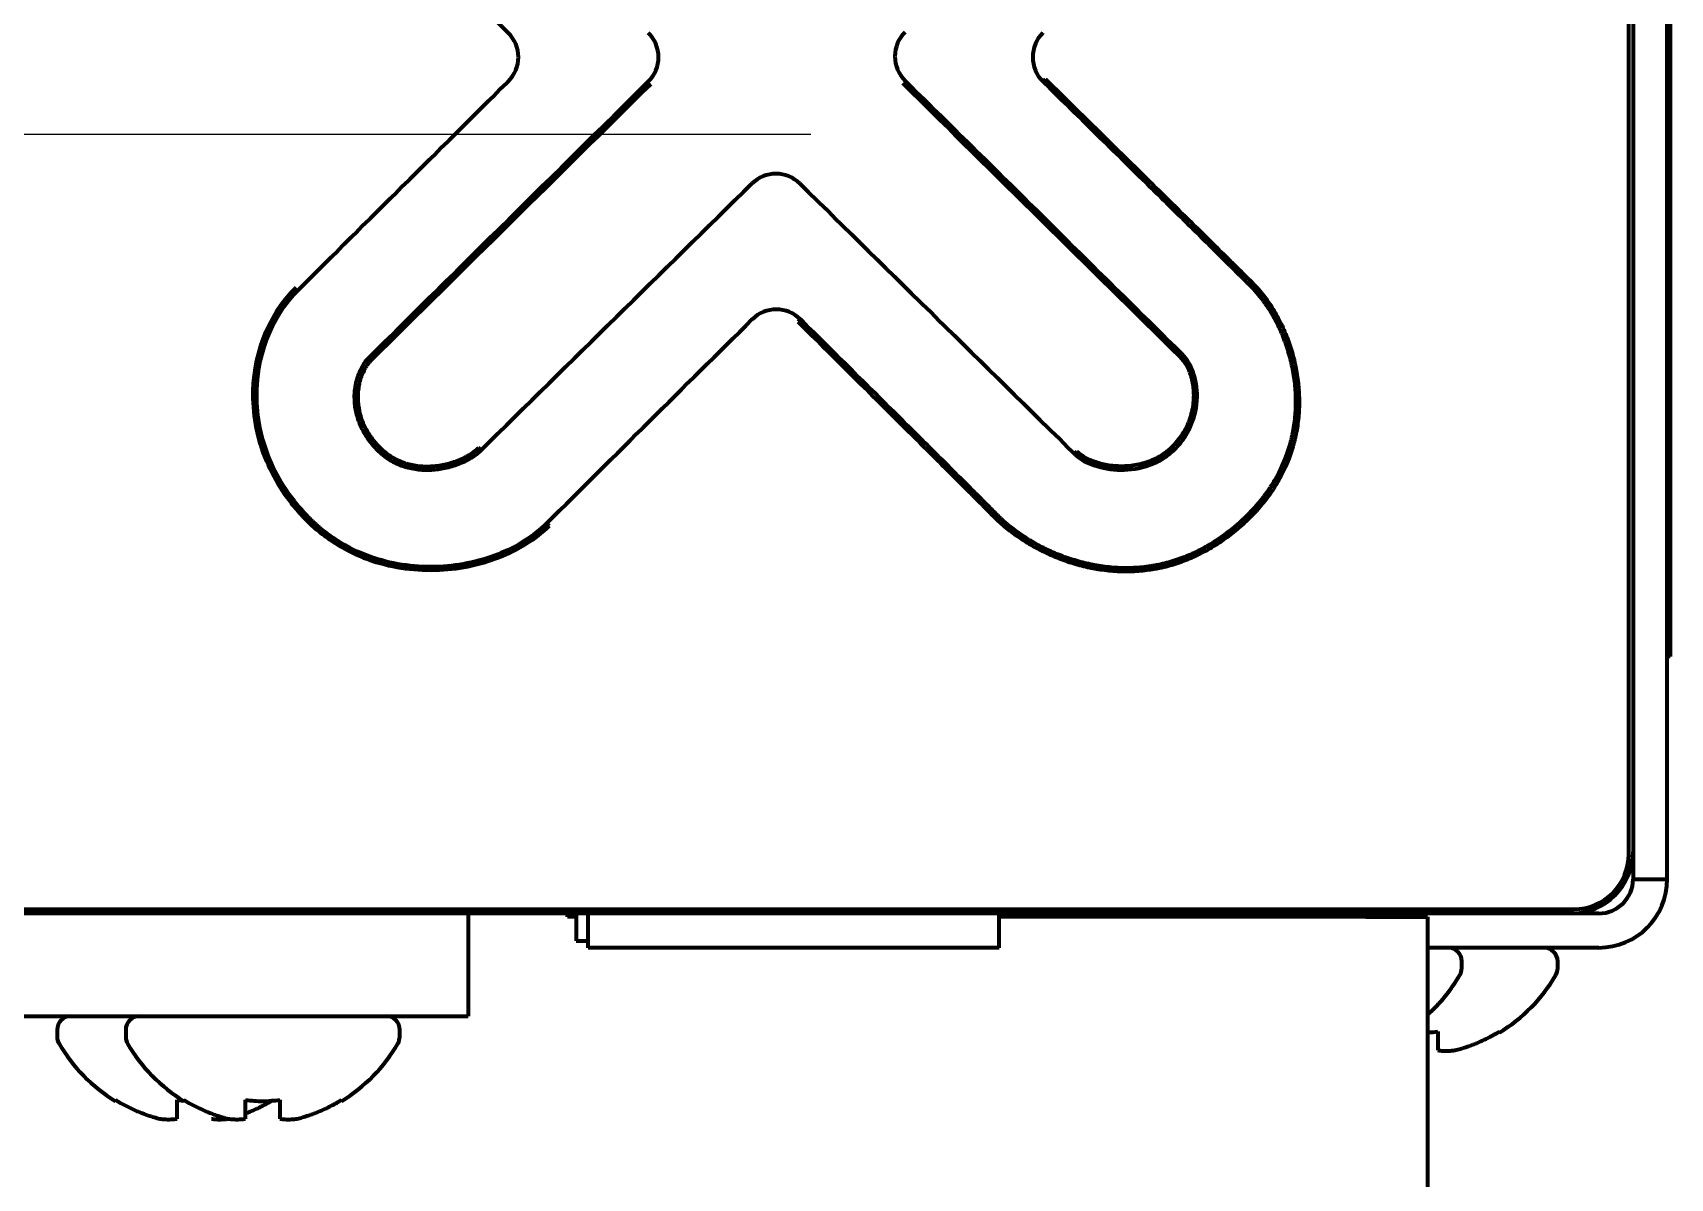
# Model space of a CAD drawing. Header units: inches. Extents: x -2983 to 7024, y 422 to 5529.
# Drawn here: x 3569.07 to 3616.87, y 2214.16 to 2247.6 of the extents above; entities that cross this region are included whole.
import ezdxf

# ---------------------------------------------------------------- set-up
doc = ezdxf.new("R2010")
doc.units = ezdxf.units.IN

# ---------------------------------------------------------------- blocks, each defined once
blk = doc.blocks.new('A$C29D5572B')
at = {"color": 1}
blk.add_line((-50, 0), (50, 0), dxfattribs=at)
blk = doc.blocks.new('A$C0F8E2EAE')
blk.add_blockref('A$C29D5572B', (0, 0))

msp = doc.modelspace()

# ---------------------------------------------------------------- linework, layer by layer
at = {"linetype": 'Continuous', "lineweight": 70}
for p, q in [((3616.82, 2231.392), (3616.82, 2292.392)), ((3616.87, 2292.392), (3616.87, 2231.392)), ((3616.784, 2225.188), (3616.784, 2271.546)), ((3615.659, 2223.617), (3615.659, 2270.167)), ((3615.784, 2270.092), (3615.784, 2223.692)), ((3598.56, 2246.173), (3598.63, 2246.245)), ((3604.628, 2240.199), (3604.699, 2240.269)), ((3591.48, 2239.234), (3591.41, 2239.163)), ((3578.891, 2238.125), (3578.962, 2238.053)), ((3602.622, 2238.217), (3602.551, 2238.146)), ((3579.138, 2235.414), (3579.209, 2235.485)), ((3582.156, 2235.414), (3582.085, 2235.485)), ((3599.481, 2235.307), (3599.551, 2235.379)), ((3599.575, 2235.355), (3599.507, 2235.281)), ((3584.146, 2233.208), (3584.075, 2233.278)), ((3597.196, 2233.546), (3597.125, 2233.476)), ((3616.82, 2231.892), (3616.784, 2231.892)), ((3616.82, 2229.392), (3616.82, 2231.392)), ((3616.87, 2231.392), (3616.87, 2229.392)), ((3616.87, 2229.392), (3616.82, 2229.392)), ((3616.784, 2224.461), (3616.784, 2225.188)), ((3616.784, 2223.892), (3616.784, 2224.461)), ((3615.784, 2223.692), (3615.784, 2222.892)), ((3616.784, 2222.892), (3616.784, 2223.892)), ((3615.784, 2222.892), (3616.784, 2222.892)), ((3567.509, 2222.017), (3614.059, 2222.017)), ((3613.984, 2221.892), (3567.584, 2221.892)), ((3581.784, 2221.892), (3581.784, 2218.892)), ((3584.684, 2221.792), (3584.684, 2221.892)), ((3584.934, 2221.792), (3584.684, 2221.792)), ((3584.934, 2221.892), (3584.934, 2221.092)), ((3585.284, 2220.892), (3585.284, 2221.892)), ((3597.284, 2220.892), (3597.284, 2221.892)), ((3607.984, 2221.792), (3597.284, 2221.792)), ((3602.784, 2221.892), (3600.784, 2221.892)), ((3600.784, 2221.892), (3600.784, 2221.792)), ((3614.784, 2221.892), (3602.784, 2221.892)), ((3605.03, 2221.892), (3605.031, 2221.892)), ((3607.984, 2221.792), (3609.784, 2221.792)), ((3608.538, 2221.892), (3608.538, 2221.892)), ((3609.784, 2221.792), (3609.784, 2141.342)), ((3611.338, 2221.892), (3611.338, 2221.892)), ((3584.934, 2221.092), (3585.284, 2221.092)), ((3597.284, 2220.892), (3585.284, 2220.892)), ((3614.784, 2220.892), (3609.784, 2220.892)), ((3610.784, 2220.292), (3610.784, 2220.492)), ((3613.584, 2220.292), (3613.584, 2220.492)), ((3567.423, 2218.892), (3578.784, 2218.892)), ((3578.784, 2218.892), (3581.784, 2218.892)), ((3569.784, 2218.492), (3569.784, 2218.292)), ((3571.784, 2218.492), (3571.784, 2218.292)), ((3579.784, 2218.292), (3579.784, 2218.492)), ((3611.884, 2218.447), (3611.884, 2218.414)), ((3571.484, 2216.414), (3571.484, 2216.447)), ((3573.284, 2216.447), (3573.482, 2216.426)), ((3573.484, 2216.414), (3573.484, 2216.447)), ((3578.084, 2216.447), (3578.084, 2216.414))]:
    msp.add_line(p, q, dxfattribs=at)
for centre, radius, start, end in [((5585.014, 4269.162), 2845.169, 225.109511, 225.277687), ((3582.246, 2246.887), 1, 314.7305, 45.2777), ((3586.337, 2246.886), 1, 314.6169, 45.5274), ((3595.237, 2246.909), 1, 134.6338, 225.4217), ((3599.261, 2246.887), 1, 134.4807, 225.5483), ((5827.826, -19.921), 3189.776, 134.730473, 134.885454), ((10344.928, -4602.689), 9621.641, 134.61693, 134.685132), ((10344.928, -4602.689), 9621.541, 134.61693, 134.685132), ((-3018.265, -4464.673), 9421.412, 45.352632, 45.42172), ((-3018.265, -4464.673), 9421.512, 45.352629, 45.42172), ((3590.764, 2242.481), 1, 45.5065, 134.4887), ((9033.365, -3298.13), 7767.612, 134.488725, 134.570552), ((-1796.483, -3240.868), 7687.973, 45.422706, 45.506515), ((3590.776, 2238.523), 1, 45.2645, 134.7135), ((5626.739, 182.099), 2894.791, 134.713518, 134.88081), ((3613.984, 2223.692), 1.8, 270, 0), ((3614.059, 2223.617), 1.6, 270, 0), ((3614.784, 2222.892), 2, 270, 0), ((3614.784, 2222.892), 1, 270, 0), ((3610.384, 2220.492), 0.4, 0, 90), ((3613.184, 2220.492), 0.4, 0, 90), ((3610.384, 2220.292), 0.4, 329.6988, 0), ((3613.184, 2220.292), 0.4, 329.6988, 0), ((3606.585, 2222.512), 4.8, 311.7932, 329.6988), ((3609.385, 2222.512), 4.8, 301.3727, 329.6988), ((3570.184, 2218.492), 0.4, 90, 180), ((3572.184, 2218.492), 0.4, 90, 180), ((3579.384, 2218.492), 0.4, 0, 90), ((3570.184, 2218.292), 0.4, 180, 210.3012), ((3573.983, 2220.512), 4.8, 210.3012, 238.6273), ((3572.184, 2218.292), 0.4, 180, 210.3012), ((3575.983, 2220.512), 4.8, 210.3012, 238.6273), ((3575.585, 2220.512), 4.8, 301.3727, 329.6988), ((3579.384, 2218.292), 0.4, 329.6988, 0)]:
    msp.add_arc(centre, radius, start, end, dxfattribs=at)
for points, knots in [([(3598.56, 2246.173), (3599.573, 2245.179), (3600.586, 2244.185), (3602.104, 2242.692), (3602.61, 2242.195), (3603.368, 2241.447), (3603.747, 2241.074), (3604.125, 2240.699), (3604.377, 2240.449), (3604.503, 2240.324), (3604.628, 2240.199)], [0, 0, 0, 0, 0.5, 0.5, 0.75, 0.75, 0.875, 0.9375, 0.9375, 1, 1, 1, 1]), ([(3598.63, 2246.245), (3599.644, 2245.251), (3600.656, 2244.256), (3602.175, 2242.763), (3602.68, 2242.266), (3603.438, 2241.518), (3603.817, 2241.144), (3604.196, 2240.77), (3604.448, 2240.52), (3604.573, 2240.395), (3604.699, 2240.269)], [0, 0, 0, 0, 0.5, 0.5, 0.75, 0.75, 0.875, 0.9375, 0.9375, 1, 1, 1, 1]), ([(3584.146, 2233.208), (3583.733, 2232.796), (3582.671, 2232.162), (3580.798, 2231.795), (3579.133, 2232.045), (3578.05, 2232.575), (3577.545, 2232.935), (3577.275, 2233.163), (3577.087, 2233.343), (3576.91, 2233.527), (3576.69, 2233.778), (3576.334, 2234.241), (3575.92, 2234.969), (3575.599, 2235.922), (3575.364, 2237.773), (3575.905, 2239.32), (3576.757, 2240.167)], [0, 0, 0, 0, 0.113505, 0.237483, 0.367791, 0.436884, 0.471431, 0.488704, 0.505977, 0.522291, 0.538605, 0.571232, 0.636486, 0.701741, 0.766995, 1, 1, 1, 1]), ([(3577.156, 2233.419), (3577.098, 2233.477), (3576.984, 2233.595), (3576.767, 2233.841), (3576.418, 2234.296), (3576.012, 2235.011), (3575.698, 2235.945), (3575.467, 2237.759), (3575.997, 2239.271), (3576.828, 2240.096)], [0, 0, 0, 0, 0.033022, 0.066044, 0.132088, 0.264176, 0.396264, 0.528352, 1, 1, 1, 1]), ([(3604.699, 2240.269), (3604.758, 2240.21), (3604.815, 2240.149), (3604.897, 2240.054), (3604.924, 2240.021), (3604.977, 2239.957), (3605.002, 2239.924), (3605.128, 2239.758), (3605.22, 2239.621), (3605.389, 2239.337), (3605.467, 2239.191), (3605.573, 2238.965), (3605.606, 2238.889), (3605.654, 2238.773), (3605.669, 2238.734), (3605.699, 2238.656), (3605.714, 2238.617), (3605.784, 2238.422), (3605.832, 2238.263), (3605.914, 2237.943), (3605.948, 2237.781), (3605.986, 2237.536), (3605.997, 2237.453), (3606.011, 2237.329), (3606.015, 2237.287), (3606.022, 2237.204), (3606.025, 2237.162), (3606.037, 2236.954), (3606.038, 2236.789), (3606.024, 2236.459), (3606.009, 2236.294), (3605.973, 2236.049), (3605.951, 2235.926), (3605.925, 2235.804), (3605.906, 2235.723), (3605.896, 2235.682), (3605.801, 2235.318), (3605.683, 2235.01), (3605.458, 2234.568), (3605.374, 2234.425), (3605.26, 2234.249), (3605.237, 2234.215), (3605.19, 2234.146), (3605.118, 2234.044), (3605.043, 2233.946), (3604.888, 2233.753), (3604.779, 2233.631), (3604.551, 2233.396), (3604.432, 2233.284), (3604.184, 2233.068), (3604.056, 2232.965), (3603.856, 2232.817), (3603.788, 2232.769), (3603.65, 2232.676), (3603.58, 2232.632), (3603.473, 2232.567), (3603.437, 2232.545), (3603.365, 2232.504), (3603.329, 2232.484), (3603.219, 2232.424), (3603.145, 2232.386), (3602.922, 2232.278), (3602.77, 2232.214), (3602.461, 2232.102), (3602.304, 2232.053), (3602.064, 2231.993), (3601.943, 2231.966), (3601.82, 2231.944), (3601.738, 2231.93), (3601.696, 2231.923), (3601.491, 2231.894), (3601.326, 2231.88), (3600.998, 2231.868), (3600.669, 2231.872), (3600.342, 2231.909), (3600.138, 2231.941), (3600.097, 2231.948), (3600.015, 2231.963), (3599.974, 2231.971), (3599.852, 2231.997), (3599.771, 2232.016), (3599.531, 2232.077), (3599.373, 2232.125), (3599.062, 2232.235), (3598.909, 2232.296), (3598.609, 2232.431), (3598.461, 2232.506), (3598.279, 2232.607), (3598.243, 2232.627), (3598.171, 2232.669), (3598.064, 2232.733), (3597.96, 2232.8), (3597.754, 2232.939), (3597.621, 2233.037), (3597.429, 2233.194), (3597.367, 2233.248), (3597.244, 2233.359), (3597.184, 2233.416), (3597.125, 2233.476)], [0, 0, 0, 0, 0.015625, 0.015625, 0.023437, 0.023437, 0.03125, 0.03125, 0.0625, 0.0625, 0.09375, 0.09375, 0.109375, 0.109375, 0.117187, 0.117187, 0.125, 0.125, 0.15625, 0.15625, 0.1875, 0.1875, 0.203125, 0.203125, 0.210937, 0.210937, 0.21875, 0.21875, 0.25, 0.25, 0.28125, 0.28125, 0.296875, 0.304687, 0.304687, 0.3125, 0.3125, 0.375, 0.375, 0.40625, 0.40625, 0.414062, 0.414062, 0.421875, 0.4375, 0.4375, 0.46875, 0.46875, 0.5, 0.5, 0.53125, 0.53125, 0.546875, 0.546875, 0.5625, 0.5625, 0.570312, 0.570312, 0.578125, 0.578125, 0.59375, 0.59375, 0.625, 0.625, 0.65625, 0.65625, 0.671875, 0.679687, 0.679687, 0.6875, 0.6875, 0.71875, 0.71875, 0.75, 0.78125, 0.78125, 0.789062, 0.789062, 0.796875, 0.796875, 0.8125, 0.8125, 0.84375, 0.84375, 0.875, 0.875, 0.90625, 0.90625, 0.914062, 0.914062, 0.921875, 0.9375, 0.9375, 0.96875, 0.96875, 0.984375, 0.984375, 1, 1, 1, 1]), ([(3604.628, 2240.199), (3604.686, 2240.141), (3604.742, 2240.08), (3604.823, 2239.987), (3604.849, 2239.956), (3604.9, 2239.892), (3604.925, 2239.86), (3605.048, 2239.697), (3605.139, 2239.562), (3605.304, 2239.284), (3605.38, 2239.141), (3605.483, 2238.919), (3605.516, 2238.845), (3605.578, 2238.693), (3605.608, 2238.617), (3605.69, 2238.387), (3605.737, 2238.231), (3605.817, 2237.917), (3605.85, 2237.759), (3605.888, 2237.518), (3605.898, 2237.437), (3605.916, 2237.275), (3605.923, 2237.193), (3605.937, 2236.948), (3605.938, 2236.786), (3605.924, 2236.462), (3605.909, 2236.301), (3605.873, 2236.06), (3605.852, 2235.94), (3605.826, 2235.821), (3605.807, 2235.741), (3605.798, 2235.701), (3605.704, 2235.345), (3605.588, 2235.042), (3605.366, 2234.61), (3605.285, 2234.469), (3605.173, 2234.298), (3605.15, 2234.264), (3605.103, 2234.197), (3605.033, 2234.097), (3604.959, 2234.001), (3604.807, 2233.812), (3604.699, 2233.693), (3604.475, 2233.463), (3604.359, 2233.352), (3604.116, 2233.141), (3603.99, 2233.04), (3603.794, 2232.896), (3603.728, 2232.849), (3603.592, 2232.758), (3603.523, 2232.714), (3603.418, 2232.651), (3603.383, 2232.63), (3603.312, 2232.589), (3603.277, 2232.569), (3603.169, 2232.511), (3603.097, 2232.474), (3602.878, 2232.368), (3602.729, 2232.306), (3602.426, 2232.196), (3602.272, 2232.148), (3602.037, 2232.089), (3601.918, 2232.063), (3601.798, 2232.041), (3601.717, 2232.028), (3601.677, 2232.021), (3601.475, 2231.993), (3601.314, 2231.979), (3600.992, 2231.968), (3600.67, 2231.972), (3600.349, 2232.009), (3600.149, 2232.041), (3600.109, 2232.048), (3600.029, 2232.063), (3599.989, 2232.07), (3599.869, 2232.096), (3599.79, 2232.114), (3599.554, 2232.175), (3599.399, 2232.222), (3599.095, 2232.329), (3598.945, 2232.389), (3598.651, 2232.522), (3598.506, 2232.595), (3598.327, 2232.694), (3598.292, 2232.714), (3598.222, 2232.755), (3598.117, 2232.818), (3598.014, 2232.884), (3597.813, 2233.02), (3597.683, 2233.116), (3597.495, 2233.27), (3597.433, 2233.322), (3597.313, 2233.431), (3597.254, 2233.488), (3597.196, 2233.546)], [0, 0, 0, 0, 0.015625, 0.015625, 0.023438, 0.023438, 0.03125, 0.03125, 0.0625, 0.0625, 0.09375, 0.09375, 0.109375, 0.109375, 0.125, 0.125, 0.15625, 0.15625, 0.1875, 0.1875, 0.203125, 0.203125, 0.21875, 0.21875, 0.25, 0.25, 0.28125, 0.28125, 0.296875, 0.304688, 0.304688, 0.3125, 0.3125, 0.375, 0.375, 0.40625, 0.40625, 0.414063, 0.414063, 0.421875, 0.4375, 0.4375, 0.46875, 0.46875, 0.5, 0.5, 0.53125, 0.53125, 0.546875, 0.546875, 0.5625, 0.5625, 0.570313, 0.570313, 0.578125, 0.578125, 0.59375, 0.59375, 0.625, 0.625, 0.65625, 0.65625, 0.671875, 0.679687, 0.679687, 0.6875, 0.6875, 0.71875, 0.71875, 0.75, 0.78125, 0.78125, 0.789062, 0.789062, 0.796875, 0.796875, 0.8125, 0.8125, 0.84375, 0.84375, 0.875, 0.875, 0.90625, 0.90625, 0.914062, 0.914062, 0.921875, 0.9375, 0.9375, 0.96875, 0.96875, 0.984375, 0.984375, 1, 1, 1, 1]), ([(3597.125, 2233.476), (3597.007, 2233.595), (3596.889, 2233.715), (3596.652, 2233.953), (3596.296, 2234.309), (3595.939, 2234.665), (3595.225, 2235.376), (3594.748, 2235.85), (3593.318, 2237.271), (3592.364, 2238.217), (3591.41, 2239.163)], [0, 0, 0, 0, 0.0625, 0.0625, 0.125, 0.25, 0.25, 0.5, 0.5, 1, 1, 1, 1]), ([(3597.196, 2233.546), (3597.078, 2233.666), (3596.96, 2233.785), (3596.723, 2234.023), (3596.367, 2234.379), (3596.01, 2234.735), (3595.296, 2235.447), (3594.819, 2235.921), (3593.389, 2237.341), (3592.435, 2238.288), (3591.48, 2239.234)], [0, 0, 0, 0, 0.0625, 0.0625, 0.125, 0.25, 0.25, 0.5, 0.5, 1, 1, 1, 1]), ([(3578.891, 2238.124), (3578.847, 2238.08), (3578.806, 2238.031), (3578.759, 2237.967), (3578.75, 2237.954), (3578.732, 2237.928), (3578.706, 2237.889), (3578.683, 2237.848), (3578.638, 2237.766), (3578.611, 2237.709), (3578.565, 2237.594), (3578.544, 2237.535), (3578.519, 2237.444), (3578.511, 2237.413), (3578.497, 2237.352), (3578.491, 2237.321), (3578.475, 2237.228), (3578.467, 2237.166), (3578.458, 2237.042), (3578.456, 2236.979), (3578.459, 2236.885), (3578.46, 2236.854), (3578.464, 2236.791), (3578.467, 2236.759), (3578.486, 2236.604), (3578.512, 2236.482), (3578.568, 2236.304), (3578.589, 2236.245), (3578.625, 2236.158), (3578.638, 2236.129), (3578.664, 2236.072), (3578.678, 2236.044), (3578.75, 2235.905), (3578.817, 2235.799), (3578.929, 2235.649), (3578.968, 2235.6), (3579.051, 2235.505), (3579.094, 2235.459), (3579.138, 2235.414)], [0, 0, 0, 0, 0.0625, 0.0625, 0.078125, 0.078125, 0.09375, 0.125, 0.125, 0.1875, 0.1875, 0.25, 0.25, 0.28125, 0.28125, 0.3125, 0.3125, 0.375, 0.375, 0.4375, 0.4375, 0.46875, 0.46875, 0.5, 0.5, 0.625, 0.625, 0.6875, 0.6875, 0.71875, 0.71875, 0.75, 0.75, 0.875, 0.875, 0.9375, 0.9375, 1, 1, 1, 1]), ([(3578.962, 2238.053), (3578.919, 2238.011), (3578.881, 2237.965), (3578.837, 2237.904), (3578.828, 2237.892), (3578.811, 2237.867), (3578.787, 2237.829), (3578.765, 2237.791), (3578.723, 2237.713), (3578.698, 2237.659), (3578.655, 2237.549), (3578.636, 2237.493), (3578.612, 2237.406), (3578.605, 2237.377), (3578.592, 2237.319), (3578.587, 2237.29), (3578.572, 2237.202), (3578.565, 2237.143), (3578.557, 2237.025), (3578.556, 2236.966), (3578.559, 2236.877), (3578.561, 2236.847), (3578.565, 2236.787), (3578.568, 2236.758), (3578.587, 2236.61), (3578.612, 2236.495), (3578.666, 2236.326), (3578.686, 2236.271), (3578.721, 2236.188), (3578.733, 2236.161), (3578.758, 2236.107), (3578.772, 2236.08), (3578.84, 2235.949), (3578.904, 2235.849), (3579.01, 2235.707), (3579.048, 2235.661), (3579.126, 2235.571), (3579.167, 2235.527), (3579.209, 2235.485)], [0, 0, 0, 0, 0.0625, 0.0625, 0.078125, 0.078125, 0.09375, 0.125, 0.125, 0.1875, 0.1875, 0.25, 0.25, 0.28125, 0.28125, 0.3125, 0.3125, 0.375, 0.375, 0.4375, 0.4375, 0.46875, 0.46875, 0.5, 0.5, 0.625, 0.625, 0.6875, 0.6875, 0.71875, 0.71875, 0.75, 0.75, 0.875, 0.875, 0.9375, 0.9375, 1, 1, 1, 1]), ([(3602.551, 2238.146), (3602.621, 2238.078), (3602.744, 2237.915), (3602.888, 2237.584), (3602.966, 2237.189), (3602.958, 2236.74), (3602.842, 2236.265), (3602.609, 2235.815), (3602.275, 2235.429), (3601.865, 2235.151), (3601.414, 2234.993), (3600.959, 2234.93), (3600.528, 2234.95), (3600.139, 2235.037), (3599.804, 2235.176), (3599.643, 2235.291), (3599.575, 2235.355)], [0, 0, 0, 0, 0.071372, 0.142805, 0.214238, 0.285671, 0.357103, 0.428536, 0.499969, 0.571402, 0.642835, 0.714268, 0.785701, 0.857134, 0.928567, 1, 1, 1, 1]), ([(3602.406, 2235.445), (3602.431, 2235.47), (3602.481, 2235.521), (3602.574, 2235.628), (3602.723, 2235.826), (3602.96, 2236.264), (3603.107, 2236.934), (3602.995, 2237.668), (3602.768, 2238.071), (3602.622, 2238.217)], [0, 0, 0, 0, 0.035013, 0.070026, 0.140051, 0.280103, 0.560205, 0.806404, 1, 1, 1, 1]), ([(3579.138, 2235.414), (3579.163, 2235.39), (3579.188, 2235.366), (3579.24, 2235.319), (3579.266, 2235.297), (3579.347, 2235.231), (3579.403, 2235.191), (3579.576, 2235.079), (3579.699, 2235.018), (3579.861, 2234.958), (3579.894, 2234.947), (3579.96, 2234.926), (3579.994, 2234.916), (3580.094, 2234.891), (3580.228, 2234.863), (3580.365, 2234.849), (3580.503, 2234.84), (3580.572, 2234.839), (3580.677, 2234.842), (3580.711, 2234.844), (3580.781, 2234.849), (3580.815, 2234.852), (3580.918, 2234.863), (3581.054, 2234.884), (3581.187, 2234.915), (3581.32, 2234.951), (3581.385, 2234.972), (3581.482, 2235.007), (3581.515, 2235.019), (3581.579, 2235.045), (3581.611, 2235.059), (3581.705, 2235.102), (3581.766, 2235.134), (3581.885, 2235.202), (3581.943, 2235.239), (3582.026, 2235.3), (3582.053, 2235.321), (3582.105, 2235.366), (3582.131, 2235.389), (3582.156, 2235.414)], [0, 0, 0, 0, 0.03125, 0.03125, 0.0625, 0.0625, 0.125, 0.125, 0.25, 0.25, 0.28125, 0.28125, 0.3125, 0.3125, 0.375, 0.4375, 0.4375, 0.5, 0.5, 0.53125, 0.53125, 0.5625, 0.5625, 0.625, 0.6875, 0.6875, 0.75, 0.75, 0.78125, 0.78125, 0.8125, 0.8125, 0.875, 0.875, 0.9375, 0.9375, 0.96875, 0.96875, 1, 1, 1, 1]), ([(3579.209, 2235.485), (3579.233, 2235.462), (3579.257, 2235.439), (3579.306, 2235.394), (3579.331, 2235.373), (3579.408, 2235.311), (3579.461, 2235.272), (3579.626, 2235.166), (3579.743, 2235.108), (3579.883, 2235.057), (3579.898, 2235.051), (3579.93, 2235.04), (3579.977, 2235.025), (3580.024, 2235.012), (3580.119, 2234.988), (3580.248, 2234.962), (3580.378, 2234.948), (3580.509, 2234.94), (3580.576, 2234.939), (3580.675, 2234.942), (3580.708, 2234.944), (3580.774, 2234.948), (3580.807, 2234.951), (3580.905, 2234.962), (3581.034, 2234.982), (3581.161, 2235.011), (3581.287, 2235.046), (3581.35, 2235.065), (3581.442, 2235.099), (3581.473, 2235.11), (3581.534, 2235.135), (3581.565, 2235.148), (3581.655, 2235.189), (3581.713, 2235.219), (3581.827, 2235.284), (3581.882, 2235.319), (3581.961, 2235.377), (3581.987, 2235.397), (3582.037, 2235.439), (3582.062, 2235.461), (3582.085, 2235.485)], [0, 0, 0, 0, 0.03125, 0.03125, 0.0625, 0.0625, 0.125, 0.125, 0.25, 0.25, 0.265625, 0.265625, 0.28125, 0.3125, 0.3125, 0.375, 0.4375, 0.4375, 0.5, 0.5, 0.53125, 0.53125, 0.5625, 0.5625, 0.625, 0.6875, 0.6875, 0.75, 0.75, 0.78125, 0.78125, 0.8125, 0.8125, 0.875, 0.875, 0.9375, 0.9375, 0.96875, 0.96875, 1, 1, 1, 1]), ([(3599.507, 2235.281), (3599.665, 2235.135), (3600.096, 2234.921), (3600.842, 2234.796), (3601.546, 2234.906), (3602.005, 2235.126), (3602.214, 2235.273), (3602.326, 2235.368), (3602.38, 2235.419), (3602.406, 2235.445)], [0, 0, 0, 0, 0.194116, 0.446028, 0.723014, 0.861507, 0.930753, 0.965377, 1, 1, 1, 1]), ([(3584.075, 2233.279), (3583.675, 2232.879), (3582.636, 2232.257), (3580.796, 2231.897), (3579.161, 2232.142), (3578.101, 2232.662), (3577.607, 2233.014), (3577.342, 2233.238), (3577.217, 2233.358), (3577.156, 2233.419)], [0, 0, 0, 0, 0.224328, 0.469355, 0.726893, 0.863446, 0.931723, 0.965862, 1, 1, 1, 1]), ([(3610.084, 2218.447), (3610.084, 2218.323), (3610.084, 2218.215), (3610.084, 2218.077), (3610.084, 2218.035), (3610.084, 2217.959), (3610.084, 2217.926), (3610.084, 2217.896)], [0, 0, 0, 0, 0.5, 0.5, 0.75, 0.75, 1, 1, 1, 1]), ([(3571.484, 2216.447), (3571.687, 2216.323), (3571.897, 2216.215), (3572.222, 2216.077), (3572.332, 2216.035), (3572.555, 2215.959), (3572.669, 2215.926), (3572.784, 2215.896)], [0, 0, 0, 0, 0.5, 0.5, 0.75, 0.75, 1, 1, 1, 1]), ([(3573.484, 2216.447), (3573.687, 2216.323), (3573.897, 2216.215), (3574.222, 2216.077), (3574.332, 2216.035), (3574.555, 2215.959), (3574.669, 2215.926), (3574.784, 2215.896)], [0, 0, 0, 0, 0.5, 0.5, 0.75, 0.75, 1, 1, 1, 1]), ([(3575.289, 2216.056), (3575.333, 2216.073), (3575.429, 2216.111), (3575.574, 2216.174), (3575.731, 2216.249), (3575.897, 2216.336), (3576.02, 2216.408), (3576.084, 2216.447)], [0, 0, 0, 0, 0.176679, 0.38251, 0.58834, 0.79417, 1, 1, 1, 1]), ([(3576.284, 2216.447), (3576.284, 2216.323), (3576.284, 2216.215), (3576.284, 2216.077), (3576.284, 2216.035), (3576.284, 2215.959), (3576.284, 2215.926), (3576.284, 2215.896)], [0, 0, 0, 0, 0.5, 0.5, 0.75, 0.75, 1, 1, 1, 1])]:
    msp.add_open_spline(points, degree=3, knots=knots, dxfattribs=at)
for points in [[(3599.48, 2235.307), (3599.489, 2235.298), (3599.498, 2235.29), (3599.507, 2235.281)], [(3599.551, 2235.378), (3599.559, 2235.37), (3599.567, 2235.362), (3599.575, 2235.354)], [(3609.786, 2218.419), (3609.885, 2218.425), (3609.985, 2218.434), (3610.084, 2218.447)], [(3610.584, 2217.896), (3610.638, 2217.91), (3610.746, 2217.94), (3610.908, 2217.991), (3611.067, 2218.047), (3611.222, 2218.108), (3611.374, 2218.174), (3611.531, 2218.249), (3611.697, 2218.336), (3611.82, 2218.408), (3611.884, 2218.447)], [(3610.084, 2217.896), (3610.11, 2217.893), (3610.161, 2217.887), (3610.235, 2217.882), (3610.307, 2217.88), (3610.377, 2217.88), (3610.446, 2217.883), (3610.515, 2217.888), (3610.561, 2217.893), (3610.584, 2217.896)], [(3573.284, 2215.896), (3573.284, 2215.91), (3573.284, 2215.94), (3573.284, 2215.991), (3573.284, 2216.047), (3573.284, 2216.108), (3573.284, 2216.174), (3573.284, 2216.249), (3573.284, 2216.336), (3573.284, 2216.408), (3573.284, 2216.447)], [(3575.284, 2215.896), (3575.284, 2215.91), (3575.284, 2215.94), (3575.284, 2215.991), (3575.284, 2216.047), (3575.284, 2216.108), (3575.284, 2216.174), (3575.284, 2216.249), (3575.284, 2216.336), (3575.284, 2216.408), (3575.284, 2216.447)], [(3575.284, 2216.447), (3575.451, 2216.425), (3575.784, 2216.403), (3576.117, 2216.425), (3576.284, 2216.447)], [(3576.784, 2215.896), (3576.838, 2215.91), (3576.946, 2215.94), (3577.108, 2215.991), (3577.267, 2216.047), (3577.422, 2216.108), (3577.574, 2216.174), (3577.731, 2216.249), (3577.897, 2216.336), (3578.02, 2216.408), (3578.084, 2216.447)], [(3572.784, 2215.896), (3572.808, 2215.893), (3572.855, 2215.888), (3572.927, 2215.883), (3572.998, 2215.88), (3573.07, 2215.88), (3573.141, 2215.883), (3573.212, 2215.888), (3573.26, 2215.893), (3573.284, 2215.896)], [(3574.284, 2215.896), (3574.31, 2215.893), (3574.361, 2215.887), (3574.435, 2215.882), (3574.507, 2215.88), (3574.577, 2215.88), (3574.646, 2215.883), (3574.715, 2215.888), (3574.761, 2215.893), (3574.784, 2215.896)], [(3574.784, 2215.896), (3574.808, 2215.893), (3574.855, 2215.888), (3574.927, 2215.883), (3574.998, 2215.88), (3575.07, 2215.88), (3575.141, 2215.883), (3575.212, 2215.888), (3575.26, 2215.893), (3575.284, 2215.896)], [(3576.284, 2215.896), (3576.31, 2215.893), (3576.361, 2215.887), (3576.435, 2215.882), (3576.507, 2215.88), (3576.577, 2215.88), (3576.646, 2215.883), (3576.715, 2215.888), (3576.761, 2215.893), (3576.784, 2215.896)]]:
    msp.add_open_spline(points, degree=3, dxfattribs=at)

# ---------------------------------------------------------------- block references
msp.add_blockref('A$C0F8E2EAE', (3541.784, 2244.642))

doc.saveas('drawing.dxf')
